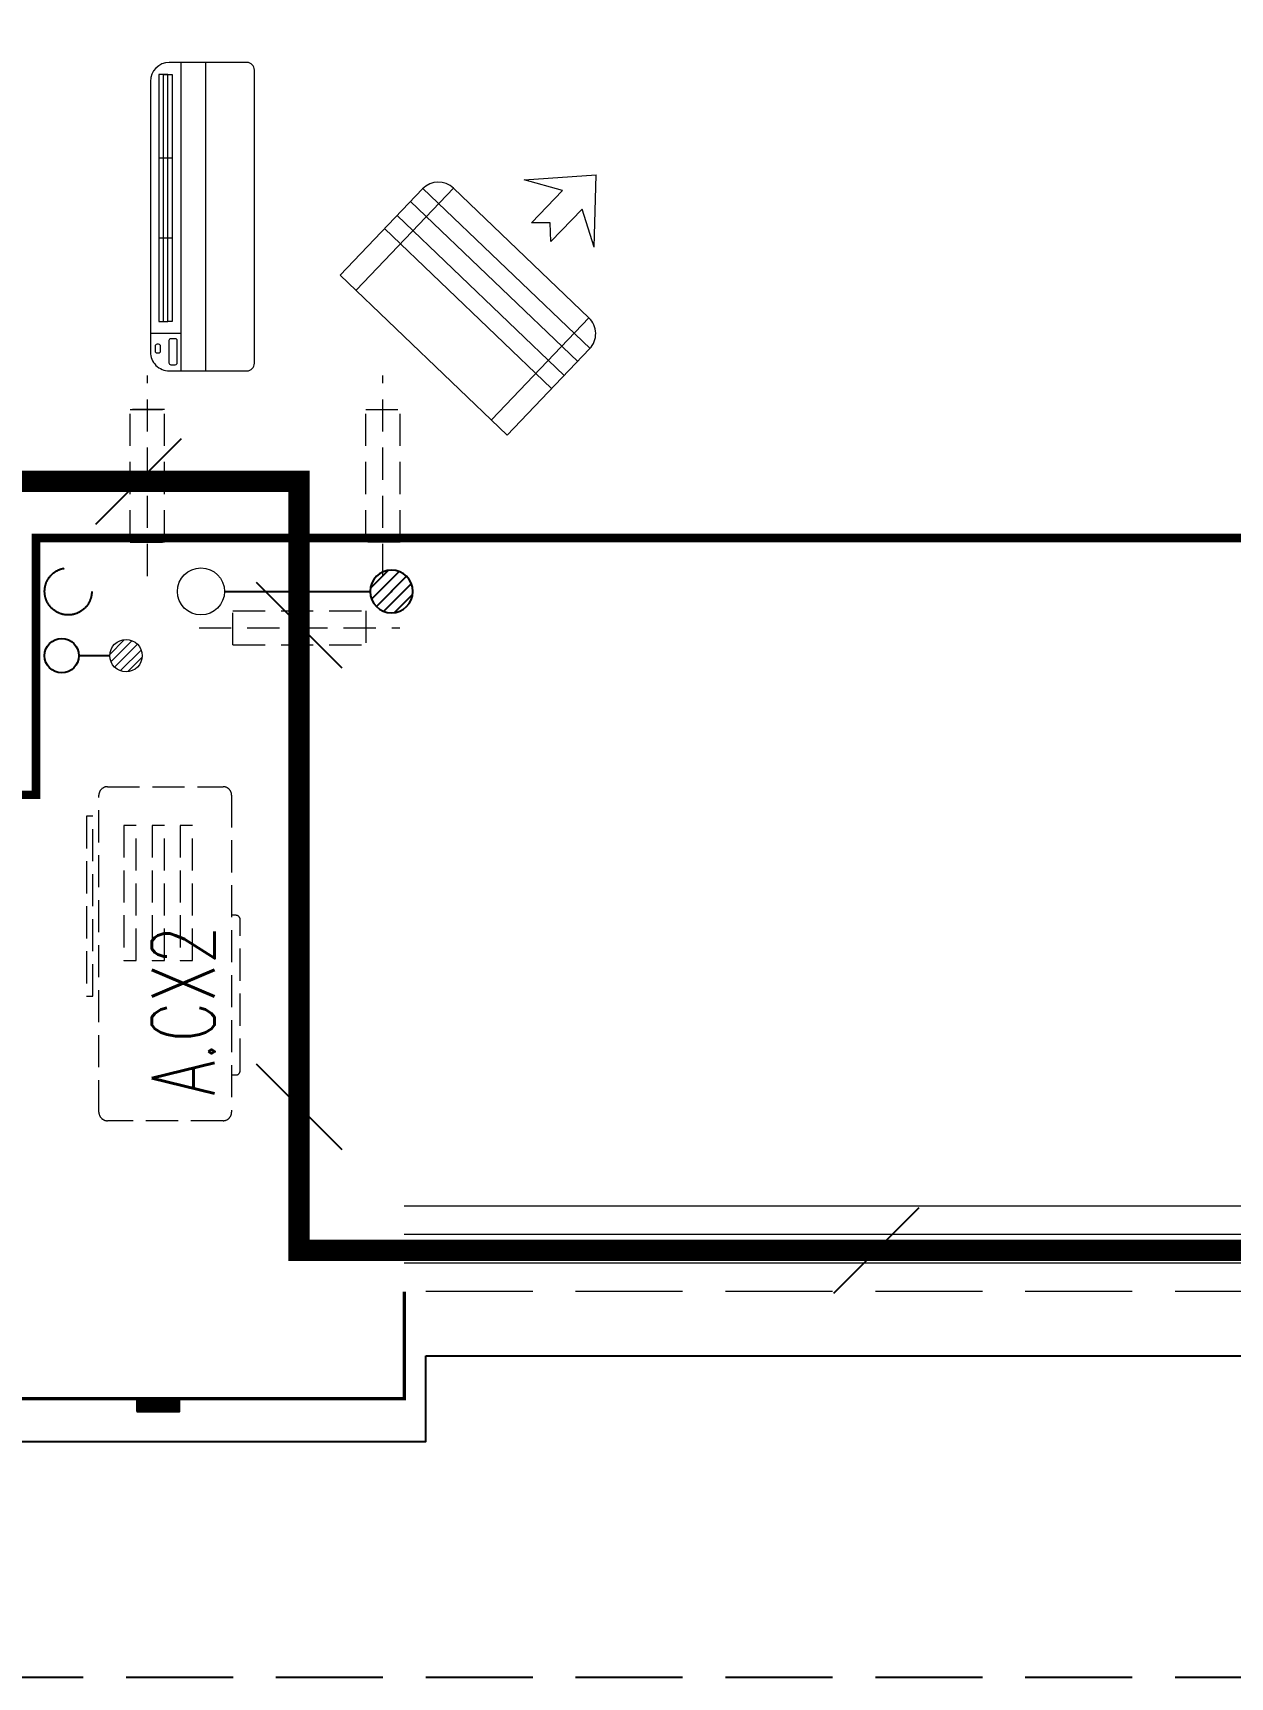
# Model space of a CAD drawing. Extents: x 5031545 to 5313844, y -886381 to -283477.
# Drawn here: x 5187729 to 5190525, y -856181 to -852342 of the extents above; entities that cross this region are included whole.
import ezdxf

# ---------------------------------------------------------------- set-up
doc = ezdxf.new("R2010")
doc.units = 0
doc.header["$LTSCALE"] = 1000
doc.header["$MEASUREMENT"] = 0
for name, pattern in [('CENTER2', [1.125, 0.75, -0.125, 0.125, -0.125]), ('DASH', [0.35, 0.25, -0.1]), ('HIDDEN', [0.375, 0.25, -0.125])]:
    doc.linetypes.add(name, pattern=pattern)
doc.layers.get('0').update_dxf_attribs({"linetype": 'CONTINUOUS'})
for name, color, linetype, lineweight in [('EQUIP_地漏', 7, 'CONTINUOUS', 18), ('VPIPE-废水', 31, 'TG_F', 18), ('平面-栏杆', 56, 'CONTINUOUS', 15), ('平面-看线', 252, 'CONTINUOUS', 15), ('平面-空调室内机', 176, 'CONTINUOUS', 9), ('平面-空调预留孔', 252, 'CONTINUOUS', 15)]:
    doc.layers.add(name, color=color, linetype=linetype, lineweight=lineweight)
for name, color, linetype in [('LVTRY', 252, 'CONTINUOUS'), ('SHTLN', 4, 'CONTINUOUS'), ('VPIPE-凝结', 150, 'CONTINUOUS'), ('VPIPE-雨水', 4, 'DASH'), ('WIRE-接地', 2, 'CONTINUOUS'), ('卫生间', 6, 'CONTINUOUS'), ('看线', 185, 'CONTINUOUS'), ('立面', 73, 'CONTINUOUS'), ('铝合金', 144, 'CONTINUOUS')]:
    doc.layers.add(name, color=color, linetype=linetype)
doc.styles.add('_TCH_DIM', font='SIMPLEX', dxfattribs={"bigfont": 'GBCBIG'})
doc.styles.add('TG_LINETYPE', font='SIMPLEX', dxfattribs={"width": 0.8, "height": 3, "bigfont": 'HZTXT'})
doc.linetypes.add('TG_F', pattern='A,2,-0.3,["F",TG_LINETYPE,S=0.1,R=0,X=-0.23,Y=-0.15],0', length=2.3)

# ---------------------------------------------------------------- blocks, each defined once
blk = doc.blocks.new('dongkong')
at = {"layer": '平面-空调预留孔', "color": 8, "linetype": 'HIDDEN', "ltscale": 0.3}
for p, q in [((-603796, 210899.9), (-603796, 210431.5)), ((-603836, 210821), (-603836, 210510.8)), ((-603836, 210821), (-603756, 210821)), ((-603756, 210821), (-603756, 210510.8))]:
    blk.add_line(p, q, dxfattribs=at)
blk.add_lwpolyline([(-603756, 210510.8), (-603836, 210510.8)], dxfattribs=at)
blk = doc.blocks.new('$lvtry$00000171')
for p, q in [((-74.2, 10.6), (-10.6, 74.2)), ((-69.8, -27.4), (27.4, 69.8)), ((-53, -53), (53, 53)), ((-27.4, -69.8), (69.8, 27.4)), ((10.6, -74.2), (74.2, -10.6))]:
    blk.add_line(p, q)
blk.add_circle((0, 0), 75)
blk.add_point((0, 0))
blk = doc.blocks.new('$TwtSys$00000141')
at = {"color": 1}
for p, q in [((-47.1, 3.8), (-5, 45.9)), ((-47.1, 3.8), (-5, 45.9)), ((-43.6, -17.5), (17.5, 43.6)), ((-43.6, -17.5), (17.5, 43.6)), ((-33.2, -33.2), (33.2, 33.2)), ((-33.2, -33.2), (33.2, 33.2)), ((-16.2, -43.5), (43.8, 16.4)), ((-16.2, -43.5), (43.8, 16.4)), ((5.7, -46.1), (46.1, -5.7)), ((5.7, -46.1), (46.1, -5.7))]:
    blk.add_line(p, q, dxfattribs=at)
blk.add_circle((0, 0), 47, dxfattribs=at)
blk.add_circle((0, 0), 47, dxfattribs=at)
blk = doc.blocks.new('fergve')
at = {"layer": '平面-空调预留孔', "color": 8, "linetype": 'DASH', "ltscale": 0.3}
for p, q in [((119062.7, 54987.6), (119062.7, 54977.6)), ((119435.6, 54977.6), (119435.6, 54987.6)), ((119072.7, 54967.6), (119425.6, 54967.6))]:
    blk.add_line(p, q, dxfattribs=at)
for points in [[(119666.7, 55326.8), (119246.8, 55326.8), (119246.8, 55311.6), (119666.7, 55311.6)], [(119645.5, 55239.2), (119330, 55239.2), (119330, 55210.2), (119645.5, 55210.2)], [(119645.5, 55173.4), (119330, 55173.4), (119330, 55144.4), (119645.5, 55144.4)], [(119645.5, 55107.6), (119330, 55107.6), (119330, 55078.6), (119645.5, 55078.6)]]:
    blk.add_lwpolyline(points, close=True, dxfattribs=at)
blk.add_lwpolyline([(119715.9, 54987.6), (118975.9, 54987.6, -0.414214), (118955.9, 55007.6), (118955.9, 55277.6, -0.414214), (118975.9, 55297.6), (119715.9, 55297.6, -0.414214), (119735.9, 55277.6), (119735.9, 55007.6, -0.414214)], format="xyb", close=True, dxfattribs=at)
for centre, start, end in [((119072.7, 54977.6), 180, 270), ((119425.6, 54977.6), 270, 0)]:
    blk.add_arc(centre, 10, start, end, dxfattribs=at)
at = {"layer": '平面-空调预留孔', "color": 8, "linetype": 'DASH', "ltscale": 0.3, "style": '_TCH_DIM', "width": 0.705882}
blk.add_text('A.CX2', height=146.88, dxfattribs=at).set_placement((119015.3, 55027.3))
blk = doc.blocks.new('A$C001338C2')
at = {"color": 8}
for p, q in [((845, 303.6), (55, 303.6)), ((109.1, 214.8), (109.1, 303.6)), ((0, 248.6), (0, 22)), ((900, 22), (900, 248.6)), ((22, 0), (878, 0))]:
    blk.add_line(p, q, dxfattribs=at)
at = {"color": 8, "lineweight": 5}
for p, q in [((864.6, 278.7), (144.5, 278.7)), ((144.5, 278.7), (144.5, 265.8)), ((387, 278.7), (144.5, 278.7)), ((144.5, 278.7), (144.5, 252.9)), ((144.5, 265.8), (864.6, 265.8)), ((144.5, 239.9), (144.5, 252.9)), ((144.5, 252.9), (864.6, 252.9)), ((387, 239.9), (387, 278.7)), ((864.6, 278.7), (622, 278.7)), ((622, 278.7), (622, 239.9)), ((864.6, 252.9), (864.6, 278.7)), ((864.6, 265.8), (864.6, 239.9)), ((900, 214.8), (0, 214.8)), ((864.6, 239.9), (144.5, 239.9)), ((622, 239.9), (387, 239.9)), ((900, 143.2), (0, 143.2))]:
    blk.add_line(p, q, dxfattribs=at)
at = {"color": 8}
for points in [[(73.1, 275), (56.8, 275, -0.414214), (51.3, 280.5), (51.3, 283.4, -0.414214), (56.8, 288.9), (73.1, 288.9, -0.414214), (78.6, 283.4), (78.6, 280.5, -0.414214)], [(89.2, 226.4), (22.2, 226.4, -0.414214), (16.7, 231.9), (16.7, 243.1, -0.414214), (22.2, 248.6), (89.2, 248.6, -0.414214), (94.7, 243.1), (94.7, 231.9, -0.414214)]]:
    blk.add_lwpolyline(points, format="xyb", close=True, dxfattribs=at)
for centre, radius, start, end in [((55, 248.6), 55, 90, 180), ((845, 248.6), 55, 360, 90), ((22, 22), 22, 180, 270), ((878, 22), 22, 270, 360)]:
    blk.add_arc(centre, radius, start, end, dxfattribs=at)
blk = doc.blocks.new('dasdasf1sa2f31as32f')
at = {"color": 8}
for p, q in [((-116, 585.6), (43.3, 640.5)), ((82.7, 476.6), (43.3, 640.5)), ((-22.8, 585.5), (-116, 585.6)), ((-22.8, 585.5), (-73.4, 493.2)), ((32.4, 555.1), (-18.1, 462.9)), ((82.7, 476.6), (32.4, 555.1)), ((-473.5, 259.7), (-339.5, 504)), ((-269.8, 524.3), (-427.7, 236.5)), ((134.6, 245.5), (-338.8, 505.1)), ((-269.8, 524.3), (113.7, 314)), ((-31.3, 504.4), (-73.4, 493.2)), ((-18.1, 462.9), (-31.3, 504.4)), ((114.7, 208.4), (-359.1, 468.2)), ((92.6, 168.8), (-380.9, 428.5)), ((72.3, 131.9), (-401.1, 391.6)), ((113.7, 314), (-44.2, 26.2)), ((0, 0), (-473.5, 259.7)), ((134, 244.4), (0, 0))]:
    blk.add_line(p, q, dxfattribs=at)
for centre, start, end in [((-294.5, 479.4), 61.2593, 151.2593), ((89, 269), 331.2593, 61.2593)]:
    blk.add_arc(centre, 51.3, start, end, dxfattribs=at)
blk = doc.blocks.new('BFBTCSD')
at = {"layer": '卫生间', "color": 252, "linetype": 'DASH'}
blk.add_lwpolyline([(706816.6, 673857.2), (705216.6, 673857.2), (705216.6, 672657.2), (684016.6, 672657.2), (684016.6, 673857.2), (681416.6, 673857.2), (681416.6, 683557.2), (683216.6, 683557.2), (683216.6, 684557.2), (689716.6, 684557.2), (689716.6, 689157.2), (698116.6, 689157.2), (698116.6, 684657.2), (697816.6, 684657.2), (697816.6, 683557.2), (699116.6, 683557.2), (699116.6, 684557.2), (706016.6, 684557.2), (706016.6, 683557.2), (706816.6, 683557.2)], dxfattribs=at)
blk = doc.blocks.new('$TelecSys$00000008')
blk.add_line((0.4, 0.4), (-0.4, -0.4))

msp = doc.modelspace()

# ---------------------------------------------------------------- hatches: boundary and pattern name
at = {"layer": '立面'}
h = msp.add_hatch(dxfattribs=at)
h.set_pattern_fill('ANSI31', color=252, scale=2)
h.set_pattern_definition([(45, (4299745.8047, -1651126.265), (-2.24506403, 2.24506403), [])])
h.paths.add_polyline_path([(5187971.1, -855560.8), (5188071.1, -855560.8), (5188071.1, -855530.8), (5187971.1, -855530.8)])

# ---------------------------------------------------------------- linework, layer by layer
at = {"color": 252, "linetype": 'DASH', "ltscale": 0.8, "const_width": 20}
msp.add_lwpolyline([(5184946.1, -854120.8), (5187736.1, -854120.8), (5187736.1, -853520.8), (5193906.2, -853520.8)], dxfattribs=at)
at = {"color": 252, "const_width": 8}
msp.add_lwpolyline([(5187446.1, -855280.8), (5187446.1, -855580.8), (5187546.1, -855580.8), (5187546.1, -855530.8), (5188596.1, -855530.8), (5188596.1, -855280.8)], dxfattribs=at)
at = {"layer": 'VPIPE-凝结', "color": 252, "ltscale": 0.1}
msp.add_line((5188176.1, -853645.8), (5188516.1, -853645.8), dxfattribs=at)
msp.add_lwpolyline([(5187908.5, -853795.8), (5187836.1, -853795.8)], dxfattribs=at)
msp.add_circle((5187796.1, -853795.8), 40, dxfattribs=at)
at = {"layer": 'VPIPE-废水', "color": 252}
msp.add_circle((5188121.1, -853645.8), 55, dxfattribs=at)
at = {"layer": 'VPIPE-雨水', "color": 252}
msp.add_circle((5187811.1, -853645.8), 55, dxfattribs=at)
at = {"layer": 'WIRE-接地', "color": 2, "linetype": 'CENTER2', "const_width": 50}
msp.add_lwpolyline([(5194798.4, -854574.7), (5193297.5, -854574.7), (5193297.5, -855184.4), (5188350, -855184.4), (5188350, -853389), (5187601.1, -853389), (5187601.1, -853977.6), (5182295, -853977.6), (5182295, -853385.4), (5181551.2, -853385.4), (5181551.2, -855179.9), (5176602.7, -855179.9), (5176602.7, -854589.1), (5175103.1, -854589.1)], dxfattribs=at)
at = {"layer": '平面-栏杆', "color": 252}
for points in [[(5193096.1, -855147.5), (5188596.1, -855147.5)], [(5193096.1, -855214.1), (5188596.1, -855214.1)]]:
    msp.add_lwpolyline(points, dxfattribs=at)
at = {"layer": '平面-看线', "color": 252}
msp.add_lwpolyline([(5193096.1, -855080.8), (5188596.1, -855080.8)], dxfattribs=at)
at = {"layer": '平面-看线', "color": 252, "linetype": 'DASH'}
msp.add_lwpolyline([(5193096.1, -855280.8), (5188596.1, -855280.8)], dxfattribs=at)
at = {"layer": '看线', "color": 252}
msp.add_lwpolyline([(5187446.1, -855080.8), (5187396.1, -855080.8), (5187396.1, -855630.8), (5188646.1, -855630.8), (5188646.1, -855430.8)], dxfattribs=at)
at = {"layer": '看线', "color": 252, "ltscale": 0.5}
msp.add_lwpolyline([(5188646.1, -855430.8), (5193096.1, -855430.8)], dxfattribs=at)
at = {"layer": '立面', "color": 252}
msp.add_lwpolyline([(5187971.1, -855560.8), (5188071.1, -855560.8), (5188071.1, -855530.8), (5187971.1, -855530.8)], close=True, dxfattribs=at)
at = {"layer": '铝合金', "color": 252}
msp.add_lwpolyline([(5187971.1, -855560.8), (5188071.1, -855560.8), (5188071.1, -855530.8), (5187971.1, -855530.8)], close=True, dxfattribs=at)

# ---------------------------------------------------------------- block references
at = {"xscale": -1}
msp.add_blockref('BFBTCSD', (5891762.7, -1528838), dxfattribs=at)
at = {"color": 252, "rotation": 90}
msp.add_blockref('fergve', (5243180.3, -973837.6), dxfattribs=at)
at = {"layer": 'EQUIP_地漏', "color": 252, "xscale": -0.8, "yscale": -0.8, "zscale": 0.8, "rotation": 180}
msp.add_blockref('$TwtSys$00000141', (5187946.1, -853795.8), dxfattribs=at)
at = {"layer": 'LVTRY', "color": 252, "xscale": -0.6666666667107825, "yscale": 0.6666666667107825, "rotation": 90.00000000602213}
msp.add_blockref('$lvtry$00000171', (5188566.1, -853645.8), dxfattribs=at)
at = {"layer": 'SHTLN', "color": 6, "xscale": 250, "yscale": 250, "zscale": 250}
for p, rotation in [((5187975.6, -853389), 180), ((5188350, -853724.2), 90), ((5188350, -854849.2), 90), ((5189698.8, -855184.4), 180)]:
    msp.add_blockref('$TelecSys$00000008', p, dxfattribs=dict(at, rotation=rotation))
at = {"layer": '平面-空调室内机', "color": 252, "ltscale": 0.3, "xscale": -1, "rotation": 180}
msp.add_blockref('dongkong', (5791792, -642710), dxfattribs=at)
at = {"layer": '平面-空调室内机', "color": 252, "ltscale": 0.3}
for p, rotation in [((4584200, -642710), 180), ((4584750.1, -642710), 180), ((5399016.8, -249934.8), 89.99999999999999)]:
    msp.add_blockref('dongkong', p, dxfattribs=dict(at, rotation=rotation))
at = {"layer": '平面-空调预留孔', "color": 252, "xscale": 0.800000000046565, "yscale": 0.800000000046565, "zscale": 0.800000000046565, "rotation": 90.00000023343011}
msp.add_blockref('A$C001338C2', (5188246, -853130.8), dxfattribs=at)
at = {"layer": '平面-空调预留孔', "color": 252, "rotation": 344.9999999966897}
msp.add_blockref('dasdasf1sa2f31as32f', (5188836.2, -853280.8), dxfattribs=at)

doc.saveas('drawing.dxf')
